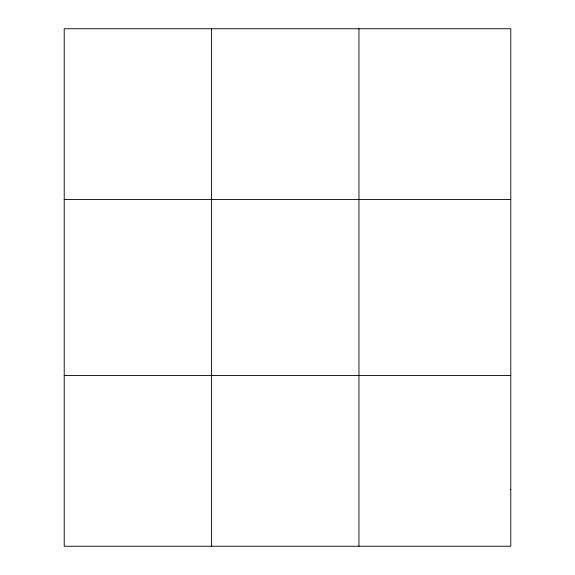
<?xml version="1.0" encoding="UTF-8"?>
<svg xmlns="http://www.w3.org/2000/svg" width="575" height="575" viewBox="0 0 575 575"><rect width="100%" height="100%" fill="white"/><g stroke="black" fill="none" stroke-linecap="round" stroke-linejoin="round"><path stroke-width="0.86" d="M211.586 546.25L211.586 28.75M358.951 546.25L358.951 28.75M64.22 199.525L510.78 199.525M64.22 375.475L510.78 375.475M510.78 489.325L510.78 546.25L64.22 546.25L64.22 28.75L510.78 28.75L510.78 489.325"/></g></svg>
